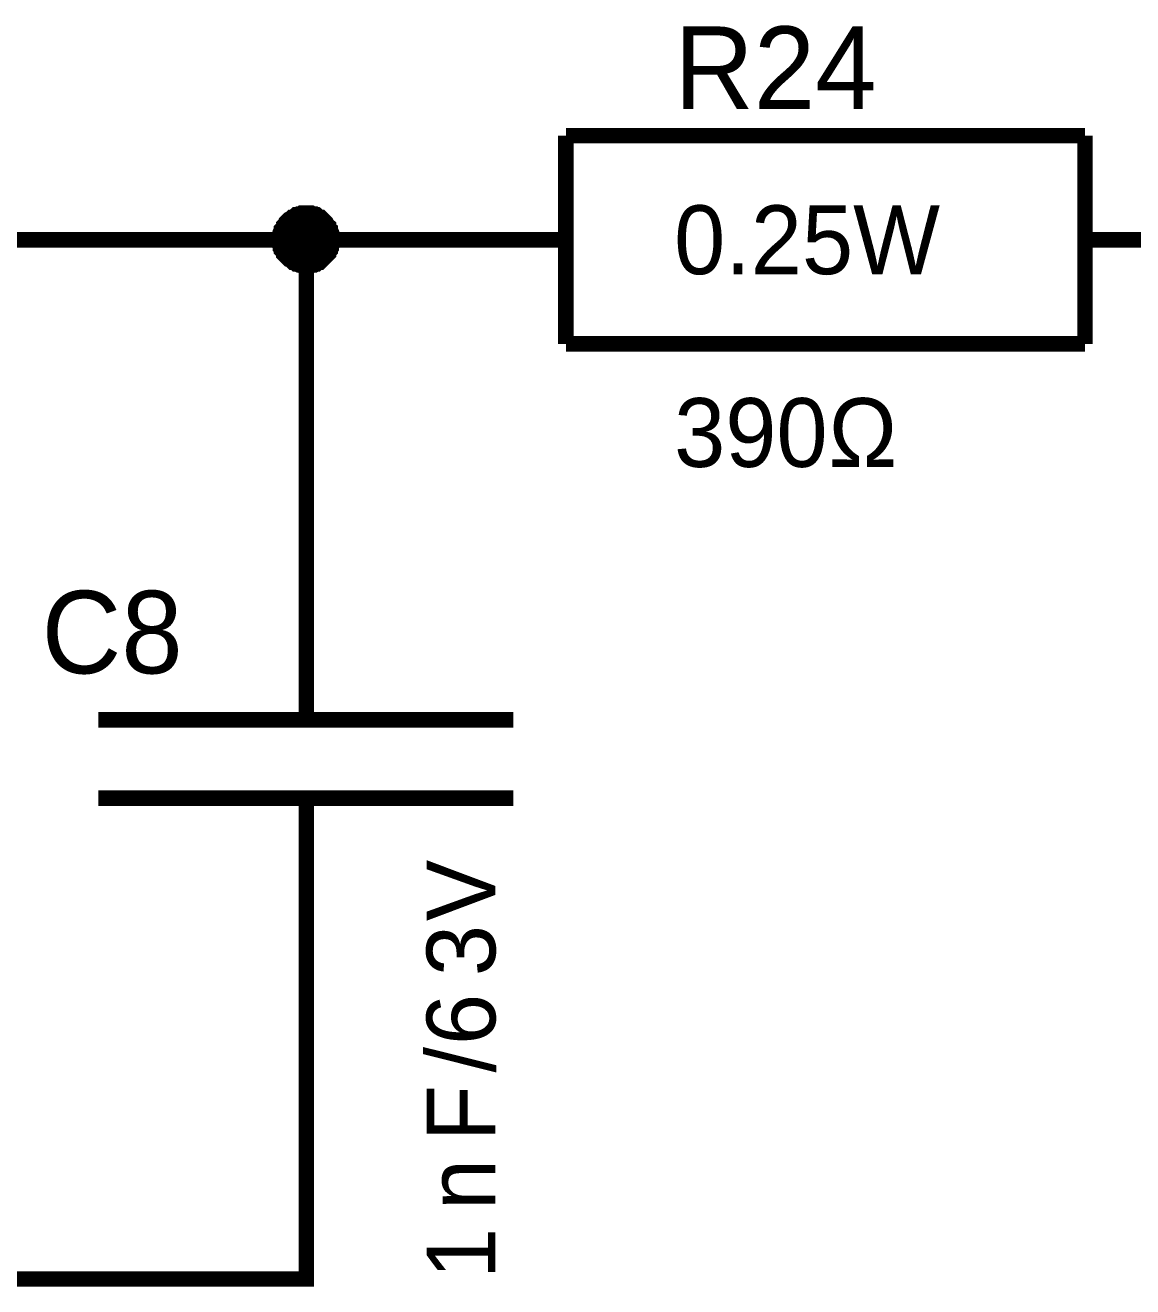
# Model space of a CAD drawing. Header units: millimetres. Extents: x 0 to 420, y 0 to 297.
# Drawn here: x 79.66 to 100.99, y 114.83 to 139.12 of the extents above; entities that cross this region are included whole.
import ezdxf

# ---------------------------------------------------------------- set-up
doc = ezdxf.new("R2010")
doc.units = ezdxf.units.MM
doc.layers.add('Sheet', color=255, linetype='Continuous')

msp = doc.modelspace()

# ---------------------------------------------------------------- linework, layer by layer
at = {"layer": 'Sheet'}
for points, const_width in [([(90.071, 136.992), (90.071, 132.984)], 0.3), ([(90.071, 136.992), (100.068, 136.992)], 0.3), ([(100.068, 136.992), (100.068, 132.984)], 0.3), ([(84.559, 134.988), (84.559, 135.021), (84.559, 135.038), (84.559, 135.071), (84.576, 135.087), (84.576, 135.12), (84.576, 135.137), (84.593, 135.17), (84.593, 135.187), (84.609, 135.203), (84.626, 135.236), (84.642, 135.253), (84.642, 135.269), (84.659, 135.286), (84.675, 135.319), (84.692, 135.336), (84.708, 135.352), (84.725, 135.369), (84.741, 135.385), (84.775, 135.402), (84.791, 135.418), (84.808, 135.418), (84.824, 135.435), (84.857, 135.452), (84.874, 135.468), (84.89, 135.468), (84.924, 135.485), (84.94, 135.485), (84.973, 135.485), (84.99, 135.501), (85.023, 135.501), (85.039, 135.501), (85.073, 135.501)], 0.3), ([(84.559, 134.988), (84.559, 135.021), (84.559, 135.038), (84.559, 135.071), (84.576, 135.087), (84.576, 135.12), (84.576, 135.137), (84.593, 135.17), (84.593, 135.187), (84.609, 135.203), (84.626, 135.236), (84.642, 135.253), (84.642, 135.269), (84.659, 135.286), (84.675, 135.319), (84.692, 135.336), (84.708, 135.352), (84.725, 135.369), (84.741, 135.385), (84.775, 135.402), (84.791, 135.418), (84.808, 135.418), (84.824, 135.435), (84.857, 135.452), (84.874, 135.468), (84.89, 135.468), (84.924, 135.485), (84.94, 135.485), (84.973, 135.485), (84.99, 135.501), (85.023, 135.501), (85.039, 135.501), (85.073, 135.501)], 0.3), ([(84.559, 134.988), (84.559, 135.021), (84.559, 135.038), (84.559, 135.071), (84.576, 135.087), (84.576, 135.12), (84.576, 135.137), (84.593, 135.17), (84.593, 135.187), (84.609, 135.203), (84.626, 135.236), (84.642, 135.253), (84.642, 135.269), (84.659, 135.286), (84.675, 135.319), (84.692, 135.336), (84.708, 135.352), (84.725, 135.369), (84.741, 135.385), (84.775, 135.402), (84.791, 135.418), (84.808, 135.418), (84.824, 135.435), (84.857, 135.452), (84.874, 135.468), (84.89, 135.468), (84.924, 135.485), (84.94, 135.485), (84.973, 135.485), (84.99, 135.501), (85.023, 135.501), (85.039, 135.501), (85.073, 135.501)], 0.3), ([(84.559, 134.988), (84.559, 135.021), (84.559, 135.038), (84.559, 135.071), (84.576, 135.087), (84.576, 135.12), (84.576, 135.137), (84.593, 135.17), (84.593, 135.187), (84.609, 135.203), (84.626, 135.236), (84.642, 135.253), (84.642, 135.269), (84.659, 135.286), (84.675, 135.319), (84.692, 135.336), (84.708, 135.352), (84.725, 135.369), (84.741, 135.385), (84.775, 135.402), (84.791, 135.418), (84.808, 135.418), (84.824, 135.435), (84.857, 135.452), (84.874, 135.468), (84.89, 135.468), (84.924, 135.485), (84.94, 135.485), (84.973, 135.485), (84.99, 135.501), (85.023, 135.501), (85.039, 135.501), (85.073, 135.501)], 0.3), ([(84.559, 134.988), (84.559, 135.021), (84.559, 135.038), (84.559, 135.071), (84.576, 135.087), (84.576, 135.12), (84.576, 135.137), (84.593, 135.17), (84.593, 135.187), (84.609, 135.203), (84.626, 135.236), (84.642, 135.253), (84.642, 135.269), (84.659, 135.286), (84.675, 135.319), (84.692, 135.336), (84.708, 135.352), (84.725, 135.369), (84.741, 135.385), (84.775, 135.402), (84.791, 135.418), (84.808, 135.418), (84.824, 135.435), (84.857, 135.452), (84.874, 135.468), (84.89, 135.468), (84.924, 135.485), (84.94, 135.485), (84.973, 135.485), (84.99, 135.501), (85.023, 135.501), (85.039, 135.501), (85.073, 135.501)], 0.0991), ([(84.559, 134.988), (84.559, 135.021), (84.559, 135.038), (84.559, 135.071), (84.576, 135.087), (84.576, 135.12), (84.576, 135.137), (84.593, 135.17), (84.593, 135.187), (84.609, 135.203), (84.626, 135.236), (84.642, 135.253), (84.642, 135.269), (84.659, 135.286), (84.675, 135.319), (84.692, 135.336), (84.708, 135.352), (84.725, 135.369), (84.741, 135.385), (84.775, 135.402), (84.791, 135.418), (84.808, 135.418), (84.824, 135.435), (84.857, 135.452), (84.874, 135.468), (84.89, 135.468), (84.924, 135.485), (84.94, 135.485), (84.973, 135.485), (84.99, 135.501), (85.023, 135.501), (85.039, 135.501), (85.073, 135.501)], 0.0991), ([(84.559, 134.988), (84.559, 135.021), (84.559, 135.038), (84.559, 135.071), (84.576, 135.087), (84.576, 135.12), (84.576, 135.137), (84.593, 135.17), (84.593, 135.187), (84.609, 135.203), (84.626, 135.236), (84.642, 135.253), (84.642, 135.269), (84.659, 135.286), (84.675, 135.319), (84.692, 135.336), (84.708, 135.352), (84.725, 135.369), (84.741, 135.385), (84.775, 135.402), (84.791, 135.418), (84.808, 135.418), (84.824, 135.435), (84.857, 135.452), (84.874, 135.468), (84.89, 135.468), (84.924, 135.485), (84.94, 135.485), (84.973, 135.485), (84.99, 135.501), (85.023, 135.501), (85.039, 135.501), (85.073, 135.501)], 0.0991), ([(84.559, 134.988), (84.559, 135.021), (84.559, 135.038), (84.559, 135.071), (84.576, 135.087), (84.576, 135.12), (84.576, 135.137), (84.593, 135.17), (84.593, 135.187), (84.609, 135.203), (84.626, 135.236), (84.642, 135.253), (84.642, 135.269), (84.659, 135.286), (84.675, 135.319), (84.692, 135.336), (84.708, 135.352), (84.725, 135.369), (84.741, 135.385), (84.775, 135.402), (84.791, 135.418), (84.808, 135.418), (84.824, 135.435), (84.857, 135.452), (84.874, 135.468), (84.89, 135.468), (84.924, 135.485), (84.94, 135.485), (84.973, 135.485), (84.99, 135.501), (85.023, 135.501), (85.039, 135.501), (85.073, 135.501)], 0.0991), ([(85.073, 135.501), (85.073, 135.501)], 0.3), ([(85.073, 135.501), (85.106, 135.501), (85.122, 135.501), (85.155, 135.501), (85.172, 135.485), (85.205, 135.485), (85.221, 135.485), (85.238, 135.468), (85.271, 135.468), (85.288, 135.452), (85.304, 135.435), (85.337, 135.418), (85.354, 135.418), (85.37, 135.402), (85.387, 135.385), (85.404, 135.369), (85.42, 135.352), (85.437, 135.336), (85.453, 135.319), (85.47, 135.286), (85.486, 135.269), (85.503, 135.253), (85.503, 135.236), (85.519, 135.203), (85.536, 135.187), (85.536, 135.17), (85.552, 135.137), (85.552, 135.12), (85.552, 135.087), (85.569, 135.071), (85.569, 135.038), (85.569, 135.021), (85.569, 134.988)], 0.3), ([(85.073, 135.501), (85.073, 135.501)], 0.3), ([(85.073, 135.501), (85.106, 135.501), (85.122, 135.501), (85.155, 135.501), (85.172, 135.485), (85.205, 135.485), (85.221, 135.485), (85.238, 135.468), (85.271, 135.468), (85.288, 135.452), (85.304, 135.435), (85.337, 135.418), (85.354, 135.418), (85.37, 135.402), (85.387, 135.385), (85.404, 135.369), (85.42, 135.352), (85.437, 135.336), (85.453, 135.319), (85.47, 135.286), (85.486, 135.269), (85.503, 135.253), (85.503, 135.236), (85.519, 135.203), (85.536, 135.187), (85.536, 135.17), (85.552, 135.137), (85.552, 135.12), (85.552, 135.087), (85.569, 135.071), (85.569, 135.038), (85.569, 135.021), (85.569, 134.988)], 0.3), ([(85.073, 135.501), (85.073, 135.501)], 0.3), ([(85.073, 135.501), (85.106, 135.501), (85.122, 135.501), (85.155, 135.501), (85.172, 135.485), (85.205, 135.485), (85.221, 135.485), (85.238, 135.468), (85.271, 135.468), (85.288, 135.452), (85.304, 135.435), (85.337, 135.418), (85.354, 135.418), (85.37, 135.402), (85.387, 135.385), (85.404, 135.369), (85.42, 135.352), (85.437, 135.336), (85.453, 135.319), (85.47, 135.286), (85.486, 135.269), (85.503, 135.253), (85.503, 135.236), (85.519, 135.203), (85.536, 135.187), (85.536, 135.17), (85.552, 135.137), (85.552, 135.12), (85.552, 135.087), (85.569, 135.071), (85.569, 135.038), (85.569, 135.021), (85.569, 134.988)], 0.3), ([(85.073, 135.501), (85.073, 135.501)], 0.3), ([(85.073, 135.501), (85.106, 135.501), (85.122, 135.501), (85.155, 135.501), (85.172, 135.485), (85.205, 135.485), (85.221, 135.485), (85.238, 135.468), (85.271, 135.468), (85.288, 135.452), (85.304, 135.435), (85.337, 135.418), (85.354, 135.418), (85.37, 135.402), (85.387, 135.385), (85.404, 135.369), (85.42, 135.352), (85.437, 135.336), (85.453, 135.319), (85.47, 135.286), (85.486, 135.269), (85.503, 135.253), (85.503, 135.236), (85.519, 135.203), (85.536, 135.187), (85.536, 135.17), (85.552, 135.137), (85.552, 135.12), (85.552, 135.087), (85.569, 135.071), (85.569, 135.038), (85.569, 135.021), (85.569, 134.988)], 0.3), ([(85.073, 135.501), (85.073, 135.501)], 0.0991), ([(85.073, 135.501), (85.106, 135.501), (85.122, 135.501), (85.155, 135.501), (85.172, 135.485), (85.205, 135.485), (85.221, 135.485), (85.238, 135.468), (85.271, 135.468), (85.288, 135.452), (85.304, 135.435), (85.337, 135.418), (85.354, 135.418), (85.37, 135.402), (85.387, 135.385), (85.404, 135.369), (85.42, 135.352), (85.437, 135.336), (85.453, 135.319), (85.47, 135.286), (85.486, 135.269), (85.503, 135.253), (85.503, 135.236), (85.519, 135.203), (85.536, 135.187), (85.536, 135.17), (85.552, 135.137), (85.552, 135.12), (85.552, 135.087), (85.569, 135.071), (85.569, 135.038), (85.569, 135.021), (85.569, 134.988)], 0.0991), ([(85.073, 135.501), (85.073, 135.501)], 0.0991), ([(85.073, 135.501), (85.106, 135.501), (85.122, 135.501), (85.155, 135.501), (85.172, 135.485), (85.205, 135.485), (85.221, 135.485), (85.238, 135.468), (85.271, 135.468), (85.288, 135.452), (85.304, 135.435), (85.337, 135.418), (85.354, 135.418), (85.37, 135.402), (85.387, 135.385), (85.404, 135.369), (85.42, 135.352), (85.437, 135.336), (85.453, 135.319), (85.47, 135.286), (85.486, 135.269), (85.503, 135.253), (85.503, 135.236), (85.519, 135.203), (85.536, 135.187), (85.536, 135.17), (85.552, 135.137), (85.552, 135.12), (85.552, 135.087), (85.569, 135.071), (85.569, 135.038), (85.569, 135.021), (85.569, 134.988)], 0.0991), ([(85.073, 135.501), (85.073, 135.501)], 0.0991), ([(85.073, 135.501), (85.106, 135.501), (85.122, 135.501), (85.155, 135.501), (85.172, 135.485), (85.205, 135.485), (85.221, 135.485), (85.238, 135.468), (85.271, 135.468), (85.288, 135.452), (85.304, 135.435), (85.337, 135.418), (85.354, 135.418), (85.37, 135.402), (85.387, 135.385), (85.404, 135.369), (85.42, 135.352), (85.437, 135.336), (85.453, 135.319), (85.47, 135.286), (85.486, 135.269), (85.503, 135.253), (85.503, 135.236), (85.519, 135.203), (85.536, 135.187), (85.536, 135.17), (85.552, 135.137), (85.552, 135.12), (85.552, 135.087), (85.569, 135.071), (85.569, 135.038), (85.569, 135.021), (85.569, 134.988)], 0.0991), ([(85.073, 135.501), (85.073, 135.501)], 0.0991), ([(85.073, 135.501), (85.106, 135.501), (85.122, 135.501), (85.155, 135.501), (85.172, 135.485), (85.205, 135.485), (85.221, 135.485), (85.238, 135.468), (85.271, 135.468), (85.288, 135.452), (85.304, 135.435), (85.337, 135.418), (85.354, 135.418), (85.37, 135.402), (85.387, 135.385), (85.404, 135.369), (85.42, 135.352), (85.437, 135.336), (85.453, 135.319), (85.47, 135.286), (85.486, 135.269), (85.503, 135.253), (85.503, 135.236), (85.519, 135.203), (85.536, 135.187), (85.536, 135.17), (85.552, 135.137), (85.552, 135.12), (85.552, 135.087), (85.569, 135.071), (85.569, 135.038), (85.569, 135.021), (85.569, 134.988)], 0.0991), ([(85.073, 128.745), (85.073, 134.988), (75.076, 134.988)], 0.3), ([(85.073, 134.491), (85.039, 134.491), (85.023, 134.491), (84.99, 134.491), (84.973, 134.508), (84.94, 134.508), (84.924, 134.508), (84.89, 134.524), (84.874, 134.524), (84.857, 134.541), (84.824, 134.557), (84.808, 134.557), (84.791, 134.574), (84.775, 134.591), (84.741, 134.607), (84.725, 134.624), (84.708, 134.64), (84.692, 134.657), (84.675, 134.673), (84.659, 134.69), (84.642, 134.706), (84.642, 134.723), (84.626, 134.756), (84.609, 134.773), (84.593, 134.789), (84.593, 134.822), (84.576, 134.839), (84.576, 134.855), (84.576, 134.889), (84.559, 134.905), (84.559, 134.938), (84.559, 134.955), (84.559, 134.988)], 0.3), ([(84.559, 134.988), (84.559, 134.988)], 0.3), ([(85.073, 134.491), (85.039, 134.491), (85.023, 134.491), (84.99, 134.491), (84.973, 134.508), (84.94, 134.508), (84.924, 134.508), (84.89, 134.524), (84.874, 134.524), (84.857, 134.541), (84.824, 134.557), (84.808, 134.557), (84.791, 134.574), (84.775, 134.591), (84.741, 134.607), (84.725, 134.624), (84.708, 134.64), (84.692, 134.657), (84.675, 134.673), (84.659, 134.69), (84.642, 134.706), (84.642, 134.723), (84.626, 134.756), (84.609, 134.773), (84.593, 134.789), (84.593, 134.822), (84.576, 134.839), (84.576, 134.855), (84.576, 134.889), (84.559, 134.905), (84.559, 134.938), (84.559, 134.955), (84.559, 134.988)], 0.3), ([(84.559, 134.988), (84.559, 134.988)], 0.3), ([(85.073, 134.491), (85.039, 134.491), (85.023, 134.491), (84.99, 134.491), (84.973, 134.508), (84.94, 134.508), (84.924, 134.508), (84.89, 134.524), (84.874, 134.524), (84.857, 134.541), (84.824, 134.557), (84.808, 134.557), (84.791, 134.574), (84.775, 134.591), (84.741, 134.607), (84.725, 134.624), (84.708, 134.64), (84.692, 134.657), (84.675, 134.673), (84.659, 134.69), (84.642, 134.706), (84.642, 134.723), (84.626, 134.756), (84.609, 134.773), (84.593, 134.789), (84.593, 134.822), (84.576, 134.839), (84.576, 134.855), (84.576, 134.889), (84.559, 134.905), (84.559, 134.938), (84.559, 134.955), (84.559, 134.988)], 0.3), ([(84.559, 134.988), (84.559, 134.988)], 0.3), ([(85.073, 134.491), (85.039, 134.491), (85.023, 134.491), (84.99, 134.491), (84.973, 134.508), (84.94, 134.508), (84.924, 134.508), (84.89, 134.524), (84.874, 134.524), (84.857, 134.541), (84.824, 134.557), (84.808, 134.557), (84.791, 134.574), (84.775, 134.591), (84.741, 134.607), (84.725, 134.624), (84.708, 134.64), (84.692, 134.657), (84.675, 134.673), (84.659, 134.69), (84.642, 134.706), (84.642, 134.723), (84.626, 134.756), (84.609, 134.773), (84.593, 134.789), (84.593, 134.822), (84.576, 134.839), (84.576, 134.855), (84.576, 134.889), (84.559, 134.905), (84.559, 134.938), (84.559, 134.955), (84.559, 134.988)], 0.3), ([(84.559, 134.988), (84.559, 134.988)], 0.3), ([(85.073, 134.491), (85.039, 134.491), (85.023, 134.491), (84.99, 134.491), (84.973, 134.508), (84.94, 134.508), (84.924, 134.508), (84.89, 134.524), (84.874, 134.524), (84.857, 134.541), (84.824, 134.557), (84.808, 134.557), (84.791, 134.574), (84.775, 134.591), (84.741, 134.607), (84.725, 134.624), (84.708, 134.64), (84.692, 134.657), (84.675, 134.673), (84.659, 134.69), (84.642, 134.706), (84.642, 134.723), (84.626, 134.756), (84.609, 134.773), (84.593, 134.789), (84.593, 134.822), (84.576, 134.839), (84.576, 134.855), (84.576, 134.889), (84.559, 134.905), (84.559, 134.938), (84.559, 134.955), (84.559, 134.988)], 0.0991), ([(84.559, 134.988), (84.559, 134.988)], 0.0991), ([(85.073, 134.491), (85.039, 134.491), (85.023, 134.491), (84.99, 134.491), (84.973, 134.508), (84.94, 134.508), (84.924, 134.508), (84.89, 134.524), (84.874, 134.524), (84.857, 134.541), (84.824, 134.557), (84.808, 134.557), (84.791, 134.574), (84.775, 134.591), (84.741, 134.607), (84.725, 134.624), (84.708, 134.64), (84.692, 134.657), (84.675, 134.673), (84.659, 134.69), (84.642, 134.706), (84.642, 134.723), (84.626, 134.756), (84.609, 134.773), (84.593, 134.789), (84.593, 134.822), (84.576, 134.839), (84.576, 134.855), (84.576, 134.889), (84.559, 134.905), (84.559, 134.938), (84.559, 134.955), (84.559, 134.988)], 0.0991), ([(84.559, 134.988), (84.559, 134.988)], 0.0991), ([(85.073, 134.491), (85.039, 134.491), (85.023, 134.491), (84.99, 134.491), (84.973, 134.508), (84.94, 134.508), (84.924, 134.508), (84.89, 134.524), (84.874, 134.524), (84.857, 134.541), (84.824, 134.557), (84.808, 134.557), (84.791, 134.574), (84.775, 134.591), (84.741, 134.607), (84.725, 134.624), (84.708, 134.64), (84.692, 134.657), (84.675, 134.673), (84.659, 134.69), (84.642, 134.706), (84.642, 134.723), (84.626, 134.756), (84.609, 134.773), (84.593, 134.789), (84.593, 134.822), (84.576, 134.839), (84.576, 134.855), (84.576, 134.889), (84.559, 134.905), (84.559, 134.938), (84.559, 134.955), (84.559, 134.988)], 0.0991), ([(84.559, 134.988), (84.559, 134.988)], 0.0991), ([(85.073, 134.491), (85.039, 134.491), (85.023, 134.491), (84.99, 134.491), (84.973, 134.508), (84.94, 134.508), (84.924, 134.508), (84.89, 134.524), (84.874, 134.524), (84.857, 134.541), (84.824, 134.557), (84.808, 134.557), (84.791, 134.574), (84.775, 134.591), (84.741, 134.607), (84.725, 134.624), (84.708, 134.64), (84.692, 134.657), (84.675, 134.673), (84.659, 134.69), (84.642, 134.706), (84.642, 134.723), (84.626, 134.756), (84.609, 134.773), (84.593, 134.789), (84.593, 134.822), (84.576, 134.839), (84.576, 134.855), (84.576, 134.889), (84.559, 134.905), (84.559, 134.938), (84.559, 134.955), (84.559, 134.988)], 0.0991), ([(84.559, 134.988), (84.559, 134.988)], 0.0991), ([(85.569, 134.988), (85.569, 134.955), (85.569, 134.938), (85.569, 134.905), (85.552, 134.889), (85.552, 134.855), (85.552, 134.839), (85.536, 134.822), (85.536, 134.789), (85.519, 134.773), (85.503, 134.756), (85.503, 134.723), (85.486, 134.706), (85.47, 134.69), (85.453, 134.673), (85.437, 134.657), (85.42, 134.64), (85.404, 134.624), (85.387, 134.607), (85.37, 134.591), (85.354, 134.574), (85.337, 134.557), (85.304, 134.557), (85.288, 134.541), (85.271, 134.524), (85.238, 134.524), (85.221, 134.508), (85.205, 134.508), (85.172, 134.508), (85.155, 134.491), (85.122, 134.491), (85.106, 134.491), (85.073, 134.491)], 0.3), ([(85.073, 134.988), (87.572, 134.988)], 0.3), ([(85.569, 134.988), (85.569, 134.955), (85.569, 134.938), (85.569, 134.905), (85.552, 134.889), (85.552, 134.855), (85.552, 134.839), (85.536, 134.822), (85.536, 134.789), (85.519, 134.773), (85.503, 134.756), (85.503, 134.723), (85.486, 134.706), (85.47, 134.69), (85.453, 134.673), (85.437, 134.657), (85.42, 134.64), (85.404, 134.624), (85.387, 134.607), (85.37, 134.591), (85.354, 134.574), (85.337, 134.557), (85.304, 134.557), (85.288, 134.541), (85.271, 134.524), (85.238, 134.524), (85.221, 134.508), (85.205, 134.508), (85.172, 134.508), (85.155, 134.491), (85.122, 134.491), (85.106, 134.491), (85.073, 134.491)], 0.3), ([(85.569, 134.988), (85.569, 134.955), (85.569, 134.938), (85.569, 134.905), (85.552, 134.889), (85.552, 134.855), (85.552, 134.839), (85.536, 134.822), (85.536, 134.789), (85.519, 134.773), (85.503, 134.756), (85.503, 134.723), (85.486, 134.706), (85.47, 134.69), (85.453, 134.673), (85.437, 134.657), (85.42, 134.64), (85.404, 134.624), (85.387, 134.607), (85.37, 134.591), (85.354, 134.574), (85.337, 134.557), (85.304, 134.557), (85.288, 134.541), (85.271, 134.524), (85.238, 134.524), (85.221, 134.508), (85.205, 134.508), (85.172, 134.508), (85.155, 134.491), (85.122, 134.491), (85.106, 134.491), (85.073, 134.491)], 0.3), ([(85.569, 134.988), (85.569, 134.955), (85.569, 134.938), (85.569, 134.905), (85.552, 134.889), (85.552, 134.855), (85.552, 134.839), (85.536, 134.822), (85.536, 134.789), (85.519, 134.773), (85.503, 134.756), (85.503, 134.723), (85.486, 134.706), (85.47, 134.69), (85.453, 134.673), (85.437, 134.657), (85.42, 134.64), (85.404, 134.624), (85.387, 134.607), (85.37, 134.591), (85.354, 134.574), (85.337, 134.557), (85.304, 134.557), (85.288, 134.541), (85.271, 134.524), (85.238, 134.524), (85.221, 134.508), (85.205, 134.508), (85.172, 134.508), (85.155, 134.491), (85.122, 134.491), (85.106, 134.491), (85.073, 134.491)], 0.3), ([(85.569, 134.988), (85.569, 134.955), (85.569, 134.938), (85.569, 134.905), (85.552, 134.889), (85.552, 134.855), (85.552, 134.839), (85.536, 134.822), (85.536, 134.789), (85.519, 134.773), (85.503, 134.756), (85.503, 134.723), (85.486, 134.706), (85.47, 134.69), (85.453, 134.673), (85.437, 134.657), (85.42, 134.64), (85.404, 134.624), (85.387, 134.607), (85.37, 134.591), (85.354, 134.574), (85.337, 134.557), (85.304, 134.557), (85.288, 134.541), (85.271, 134.524), (85.238, 134.524), (85.221, 134.508), (85.205, 134.508), (85.172, 134.508), (85.155, 134.491), (85.122, 134.491), (85.106, 134.491), (85.073, 134.491)], 0.0991), ([(85.569, 134.988), (85.569, 134.955), (85.569, 134.938), (85.569, 134.905), (85.552, 134.889), (85.552, 134.855), (85.552, 134.839), (85.536, 134.822), (85.536, 134.789), (85.519, 134.773), (85.503, 134.756), (85.503, 134.723), (85.486, 134.706), (85.47, 134.69), (85.453, 134.673), (85.437, 134.657), (85.42, 134.64), (85.404, 134.624), (85.387, 134.607), (85.37, 134.591), (85.354, 134.574), (85.337, 134.557), (85.304, 134.557), (85.288, 134.541), (85.271, 134.524), (85.238, 134.524), (85.221, 134.508), (85.205, 134.508), (85.172, 134.508), (85.155, 134.491), (85.122, 134.491), (85.106, 134.491), (85.073, 134.491)], 0.0991), ([(85.569, 134.988), (85.569, 134.955), (85.569, 134.938), (85.569, 134.905), (85.552, 134.889), (85.552, 134.855), (85.552, 134.839), (85.536, 134.822), (85.536, 134.789), (85.519, 134.773), (85.503, 134.756), (85.503, 134.723), (85.486, 134.706), (85.47, 134.69), (85.453, 134.673), (85.437, 134.657), (85.42, 134.64), (85.404, 134.624), (85.387, 134.607), (85.37, 134.591), (85.354, 134.574), (85.337, 134.557), (85.304, 134.557), (85.288, 134.541), (85.271, 134.524), (85.238, 134.524), (85.221, 134.508), (85.205, 134.508), (85.172, 134.508), (85.155, 134.491), (85.122, 134.491), (85.106, 134.491), (85.073, 134.491)], 0.0991), ([(85.569, 134.988), (85.569, 134.955), (85.569, 134.938), (85.569, 134.905), (85.552, 134.889), (85.552, 134.855), (85.552, 134.839), (85.536, 134.822), (85.536, 134.789), (85.519, 134.773), (85.503, 134.756), (85.503, 134.723), (85.486, 134.706), (85.47, 134.69), (85.453, 134.673), (85.437, 134.657), (85.42, 134.64), (85.404, 134.624), (85.387, 134.607), (85.37, 134.591), (85.354, 134.574), (85.337, 134.557), (85.304, 134.557), (85.288, 134.541), (85.271, 134.524), (85.238, 134.524), (85.221, 134.508), (85.205, 134.508), (85.172, 134.508), (85.155, 134.491), (85.122, 134.491), (85.106, 134.491), (85.073, 134.491)], 0.0991), ([(85.569, 134.988), (85.569, 134.988), (85.569, 134.988), (85.569, 134.988), (85.569, 134.988), (85.569, 134.988), (85.569, 134.988), (85.569, 134.988), (85.569, 134.988), (85.569, 134.988), (85.569, 134.988), (85.569, 134.988), (85.569, 134.988), (85.569, 134.988), (85.569, 134.988), (85.569, 134.988), (85.569, 134.988), (85.569, 134.988), (85.569, 134.988), (85.569, 134.988), (85.569, 134.988), (85.569, 134.988), (85.569, 134.988), (85.569, 134.988), (85.569, 134.988), (85.569, 134.988), (85.569, 134.988), (85.569, 134.988), (85.569, 134.988), (85.569, 134.988), (85.569, 134.988), (85.569, 134.988), (85.569, 134.988)], 0.3), ([(85.569, 134.988), (85.569, 134.988)], 0.3), ([(85.569, 134.988), (85.569, 134.988), (85.569, 134.988), (85.569, 134.988), (85.569, 134.988), (85.569, 134.988), (85.569, 134.988), (85.569, 134.988), (85.569, 134.988), (85.569, 134.988), (85.569, 134.988), (85.569, 134.988), (85.569, 134.988), (85.569, 134.988), (85.569, 134.988), (85.569, 134.988), (85.569, 134.988), (85.569, 134.988), (85.569, 134.988), (85.569, 134.988), (85.569, 134.988), (85.569, 134.988), (85.569, 134.988), (85.569, 134.988), (85.569, 134.988), (85.569, 134.988), (85.569, 134.988), (85.569, 134.988), (85.569, 134.988), (85.569, 134.988), (85.569, 134.988), (85.569, 134.988), (85.569, 134.988)], 0.3), ([(85.569, 134.988), (85.569, 134.988)], 0.3), ([(85.569, 134.988), (85.569, 134.988), (85.569, 134.988), (85.569, 134.988), (85.569, 134.988), (85.569, 134.988), (85.569, 134.988), (85.569, 134.988), (85.569, 134.988), (85.569, 134.988), (85.569, 134.988), (85.569, 134.988), (85.569, 134.988), (85.569, 134.988), (85.569, 134.988), (85.569, 134.988), (85.569, 134.988), (85.569, 134.988), (85.569, 134.988), (85.569, 134.988), (85.569, 134.988), (85.569, 134.988), (85.569, 134.988), (85.569, 134.988), (85.569, 134.988), (85.569, 134.988), (85.569, 134.988), (85.569, 134.988), (85.569, 134.988), (85.569, 134.988), (85.569, 134.988), (85.569, 134.988), (85.569, 134.988)], 0.3), ([(85.569, 134.988), (85.569, 134.988)], 0.3), ([(85.569, 134.988), (85.569, 134.988), (85.569, 134.988), (85.569, 134.988), (85.569, 134.988), (85.569, 134.988), (85.569, 134.988), (85.569, 134.988), (85.569, 134.988), (85.569, 134.988), (85.569, 134.988), (85.569, 134.988), (85.569, 134.988), (85.569, 134.988), (85.569, 134.988), (85.569, 134.988), (85.569, 134.988), (85.569, 134.988), (85.569, 134.988), (85.569, 134.988), (85.569, 134.988), (85.569, 134.988), (85.569, 134.988), (85.569, 134.988), (85.569, 134.988), (85.569, 134.988), (85.569, 134.988), (85.569, 134.988), (85.569, 134.988), (85.569, 134.988), (85.569, 134.988), (85.569, 134.988), (85.569, 134.988)], 0.3), ([(85.569, 134.988), (85.569, 134.988)], 0.3), ([(85.569, 134.988), (85.569, 134.988), (85.569, 134.988), (85.569, 134.988), (85.569, 134.988), (85.569, 134.988), (85.569, 134.988), (85.569, 134.988), (85.569, 134.988), (85.569, 134.988), (85.569, 134.988), (85.569, 134.988), (85.569, 134.988), (85.569, 134.988), (85.569, 134.988), (85.569, 134.988), (85.569, 134.988), (85.569, 134.988), (85.569, 134.988), (85.569, 134.988), (85.569, 134.988), (85.569, 134.988), (85.569, 134.988), (85.569, 134.988), (85.569, 134.988), (85.569, 134.988), (85.569, 134.988), (85.569, 134.988), (85.569, 134.988), (85.569, 134.988), (85.569, 134.988), (85.569, 134.988), (85.569, 134.988)], 0.0991), ([(85.569, 134.988), (85.569, 134.988)], 0.0991), ([(85.569, 134.988), (85.569, 134.988), (85.569, 134.988), (85.569, 134.988), (85.569, 134.988), (85.569, 134.988), (85.569, 134.988), (85.569, 134.988), (85.569, 134.988), (85.569, 134.988), (85.569, 134.988), (85.569, 134.988), (85.569, 134.988), (85.569, 134.988), (85.569, 134.988), (85.569, 134.988), (85.569, 134.988), (85.569, 134.988), (85.569, 134.988), (85.569, 134.988), (85.569, 134.988), (85.569, 134.988), (85.569, 134.988), (85.569, 134.988), (85.569, 134.988), (85.569, 134.988), (85.569, 134.988), (85.569, 134.988), (85.569, 134.988), (85.569, 134.988), (85.569, 134.988), (85.569, 134.988), (85.569, 134.988)], 0.0991), ([(85.569, 134.988), (85.569, 134.988)], 0.0991), ([(85.569, 134.988), (85.569, 134.988), (85.569, 134.988), (85.569, 134.988), (85.569, 134.988), (85.569, 134.988), (85.569, 134.988), (85.569, 134.988), (85.569, 134.988), (85.569, 134.988), (85.569, 134.988), (85.569, 134.988), (85.569, 134.988), (85.569, 134.988), (85.569, 134.988), (85.569, 134.988), (85.569, 134.988), (85.569, 134.988), (85.569, 134.988), (85.569, 134.988), (85.569, 134.988), (85.569, 134.988), (85.569, 134.988), (85.569, 134.988), (85.569, 134.988), (85.569, 134.988), (85.569, 134.988), (85.569, 134.988), (85.569, 134.988), (85.569, 134.988), (85.569, 134.988), (85.569, 134.988), (85.569, 134.988)], 0.0991), ([(85.569, 134.988), (85.569, 134.988)], 0.0991), ([(85.569, 134.988), (85.569, 134.988), (85.569, 134.988), (85.569, 134.988), (85.569, 134.988), (85.569, 134.988), (85.569, 134.988), (85.569, 134.988), (85.569, 134.988), (85.569, 134.988), (85.569, 134.988), (85.569, 134.988), (85.569, 134.988), (85.569, 134.988), (85.569, 134.988), (85.569, 134.988), (85.569, 134.988), (85.569, 134.988), (85.569, 134.988), (85.569, 134.988), (85.569, 134.988), (85.569, 134.988), (85.569, 134.988), (85.569, 134.988), (85.569, 134.988), (85.569, 134.988), (85.569, 134.988), (85.569, 134.988), (85.569, 134.988), (85.569, 134.988), (85.569, 134.988), (85.569, 134.988), (85.569, 134.988)], 0.0991), ([(85.569, 134.988), (85.569, 134.988)], 0.0991), ([(90.071, 134.988), (87.572, 134.988)], 0.3), ([(100.068, 134.988), (102.55, 134.988)], 0.3), ([(90.071, 132.984), (100.068, 132.984)], 0.3), ([(85.073, 125.748), (85.073, 128.745)], 0.3), ([(81.067, 125.748), (89.061, 125.748)], 0.3), ([(81.067, 124.241), (89.061, 124.241)], 0.3), ([(85.073, 124.241), (85.073, 121.244)], 0.3), ([(85.073, 121.244), (85.073, 114.985), (75.076, 114.985), (75.076, 117.485)], 0.3)]:
    msp.add_lwpolyline(points, dxfattribs=dict(at, const_width=const_width))
at = {"layer": 'Sheet', "const_width": 0.508}
msp.add_lwpolyline([(84.746, 135, 1), (85.254, 135, 1)], format="xyb", close=True, dxfattribs=at)

# ---------------------------------------------------------------- texts
at = {"layer": 'Sheet'}
for s, height, p in [('R24', 1.5897, (92.156, 137.505)), ('0.25W', 1.3247, (92.156, 134.326)), ('390Ω', 1.3247, (92.156, 130.616)), ('C8', 1.5897, (79.975, 126.642))]:
    msp.add_text(s, height=height, dxfattribs=at).set_placement(p)
for s, p in [('V', (88.714, 121.873)), ('3', (88.714, 120.814)), ('6', (88.714, 119.489)), ('/', (88.714, 118.959)), ('F', (88.714, 117.634)), ('n', (88.714, 116.31)), ('1', (88.714, 114.985))]:
    msp.add_text(s, height=1.325, rotation=90, dxfattribs=at).set_placement(p)

doc.saveas('drawing.dxf')
